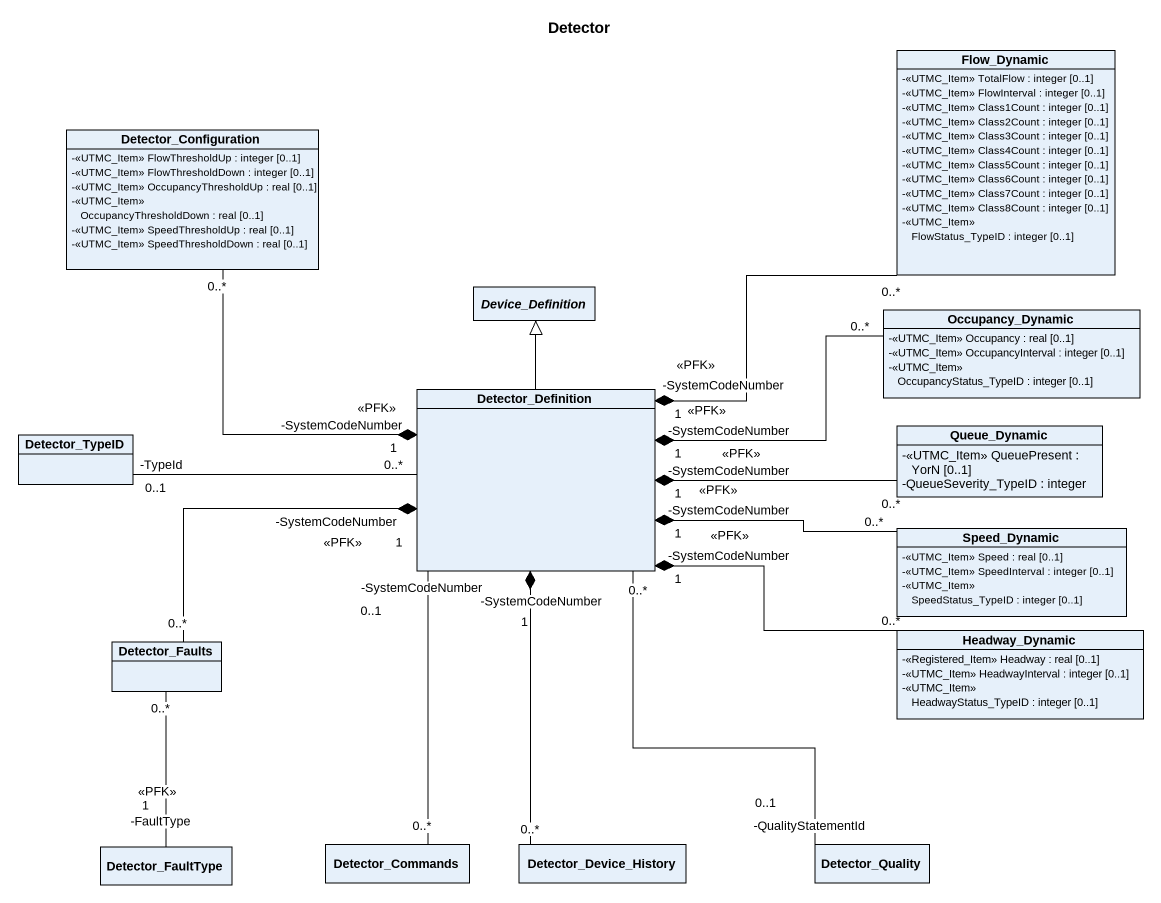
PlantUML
@startuml
title Detector
hide circle
hide empty members
skinparam classAttributeIconSize 0
class Flow_Dynamic {
  -<<UTMC_Item>> TotalFlow : integer [0..1]
  -<<UTMC_Item>> FlowInterval : integer [0..1]
  -<<UTMC_Item>> Class1Count : integer [0..1]
  -<<UTMC_Item>> Class2Count : integer [0..1]
  -<<UTMC_Item>> Class3Count : integer [0..1]
  -<<UTMC_Item>> Class4Count : integer [0..1]
  -<<UTMC_Item>> Class5Count : integer [0..1]
  -<<UTMC_Item>> Class6Count : integer [0..1]
  -<<UTMC_Item>> Class7Count : integer [0..1]
  -<<UTMC_Item>> Class8Count : integer [0..1]
  -<<UTMC_Item>> FlowStatus_TypeID : integer [0..1]
}
class Detector_Configuration {
  -<<UTMC_Item>> FlowThresholdUp : integer [0..1]
  -<<UTMC_Item>> FlowThresholdDown : integer [0..1]
  -<<UTMC_Item>> OccupancyThresholdUp : real [0..1]
  -<<UTMC_Item>> OccupancyThresholdDown : real [0..1]
  -<<UTMC_Item>> SpeedThresholdUp : real [0..1]
  -<<UTMC_Item>> SpeedThresholdDown : real [0..1]
}
abstract class Device_Definition
class Occupancy_Dynamic {
  -<<UTMC_Item>> Occupancy : real [0..1]
  -<<UTMC_Item>> OccupancyInterval : integer [0..1]
  -<<UTMC_Item>> OccupancyStatus_TypeID : integer [0..1]
}
class Detector_Definition
class Queue_Dynamic {
  -<<UTMC_Item>> QueuePresent : YorN [0..1]
  -QueueSeverity_TypeID : integer
}
class Detector_TypeID
class Speed_Dynamic {
  -<<UTMC_Item>> Speed : real [0..1]
  -<<UTMC_Item>> SpeedInterval : integer [0..1]
  -<<UTMC_Item>> SpeedStatus_TypeID : integer [0..1]
}
class Headway_Dynamic {
  -<<Registered_Item>> Headway : real [0..1]
  -<<UTMC_Item>> HeadwayInterval : integer [0..1]
  -<<UTMC_Item>> HeadwayStatus_TypeID : integer [0..1]
}
class Detector_Faults
class Detector_FaultType
class Detector_Commands
class Detector_Device_History
class Detector_Quality
Detector_Definition "-SystemCodeNumber\n1\n<<PFK>>" *-up- "0..*" Flow_Dynamic
Detector_Definition "-SystemCodeNumber\n1\n<<PFK>>" *-up- "0..*" Detector_Configuration
Detector_Definition -up-|> Device_Definition
Detector_Definition "-SystemCodeNumber\n1\n<<PFK>>" *-right- "0..*" Occupancy_Dynamic
Detector_Definition "-SystemCodeNumber\n1\n<<PFK>>" *-right- "0..*" Queue_Dynamic
Detector_Definition "0..*" -left- "-TypeId\n0..1" Detector_TypeID
Detector_Definition "-SystemCodeNumber\n1\n<<PFK>>" *-right- "0..*" Speed_Dynamic
Detector_Definition "-SystemCodeNumber\n1\n<<PFK>>" *-right- "0..*" Headway_Dynamic
Detector_Definition "-SystemCodeNumber\n1\n<<PFK>>" *-left- "0..*" Detector_Faults
Detector_Definition "-SystemCodeNumber\n0..1" -- "0..*" Detector_Commands
Detector_Definition "-SystemCodeNumber\n1" *-- "0..*" Detector_Device_History
Detector_Definition "0..*" -- "-QualityStatementId\n0..1" Detector_Quality
Detector_FaultType "-FaultType\n1\n<<PFK>>" -up- "0..*" Detector_Faults
@enduml
